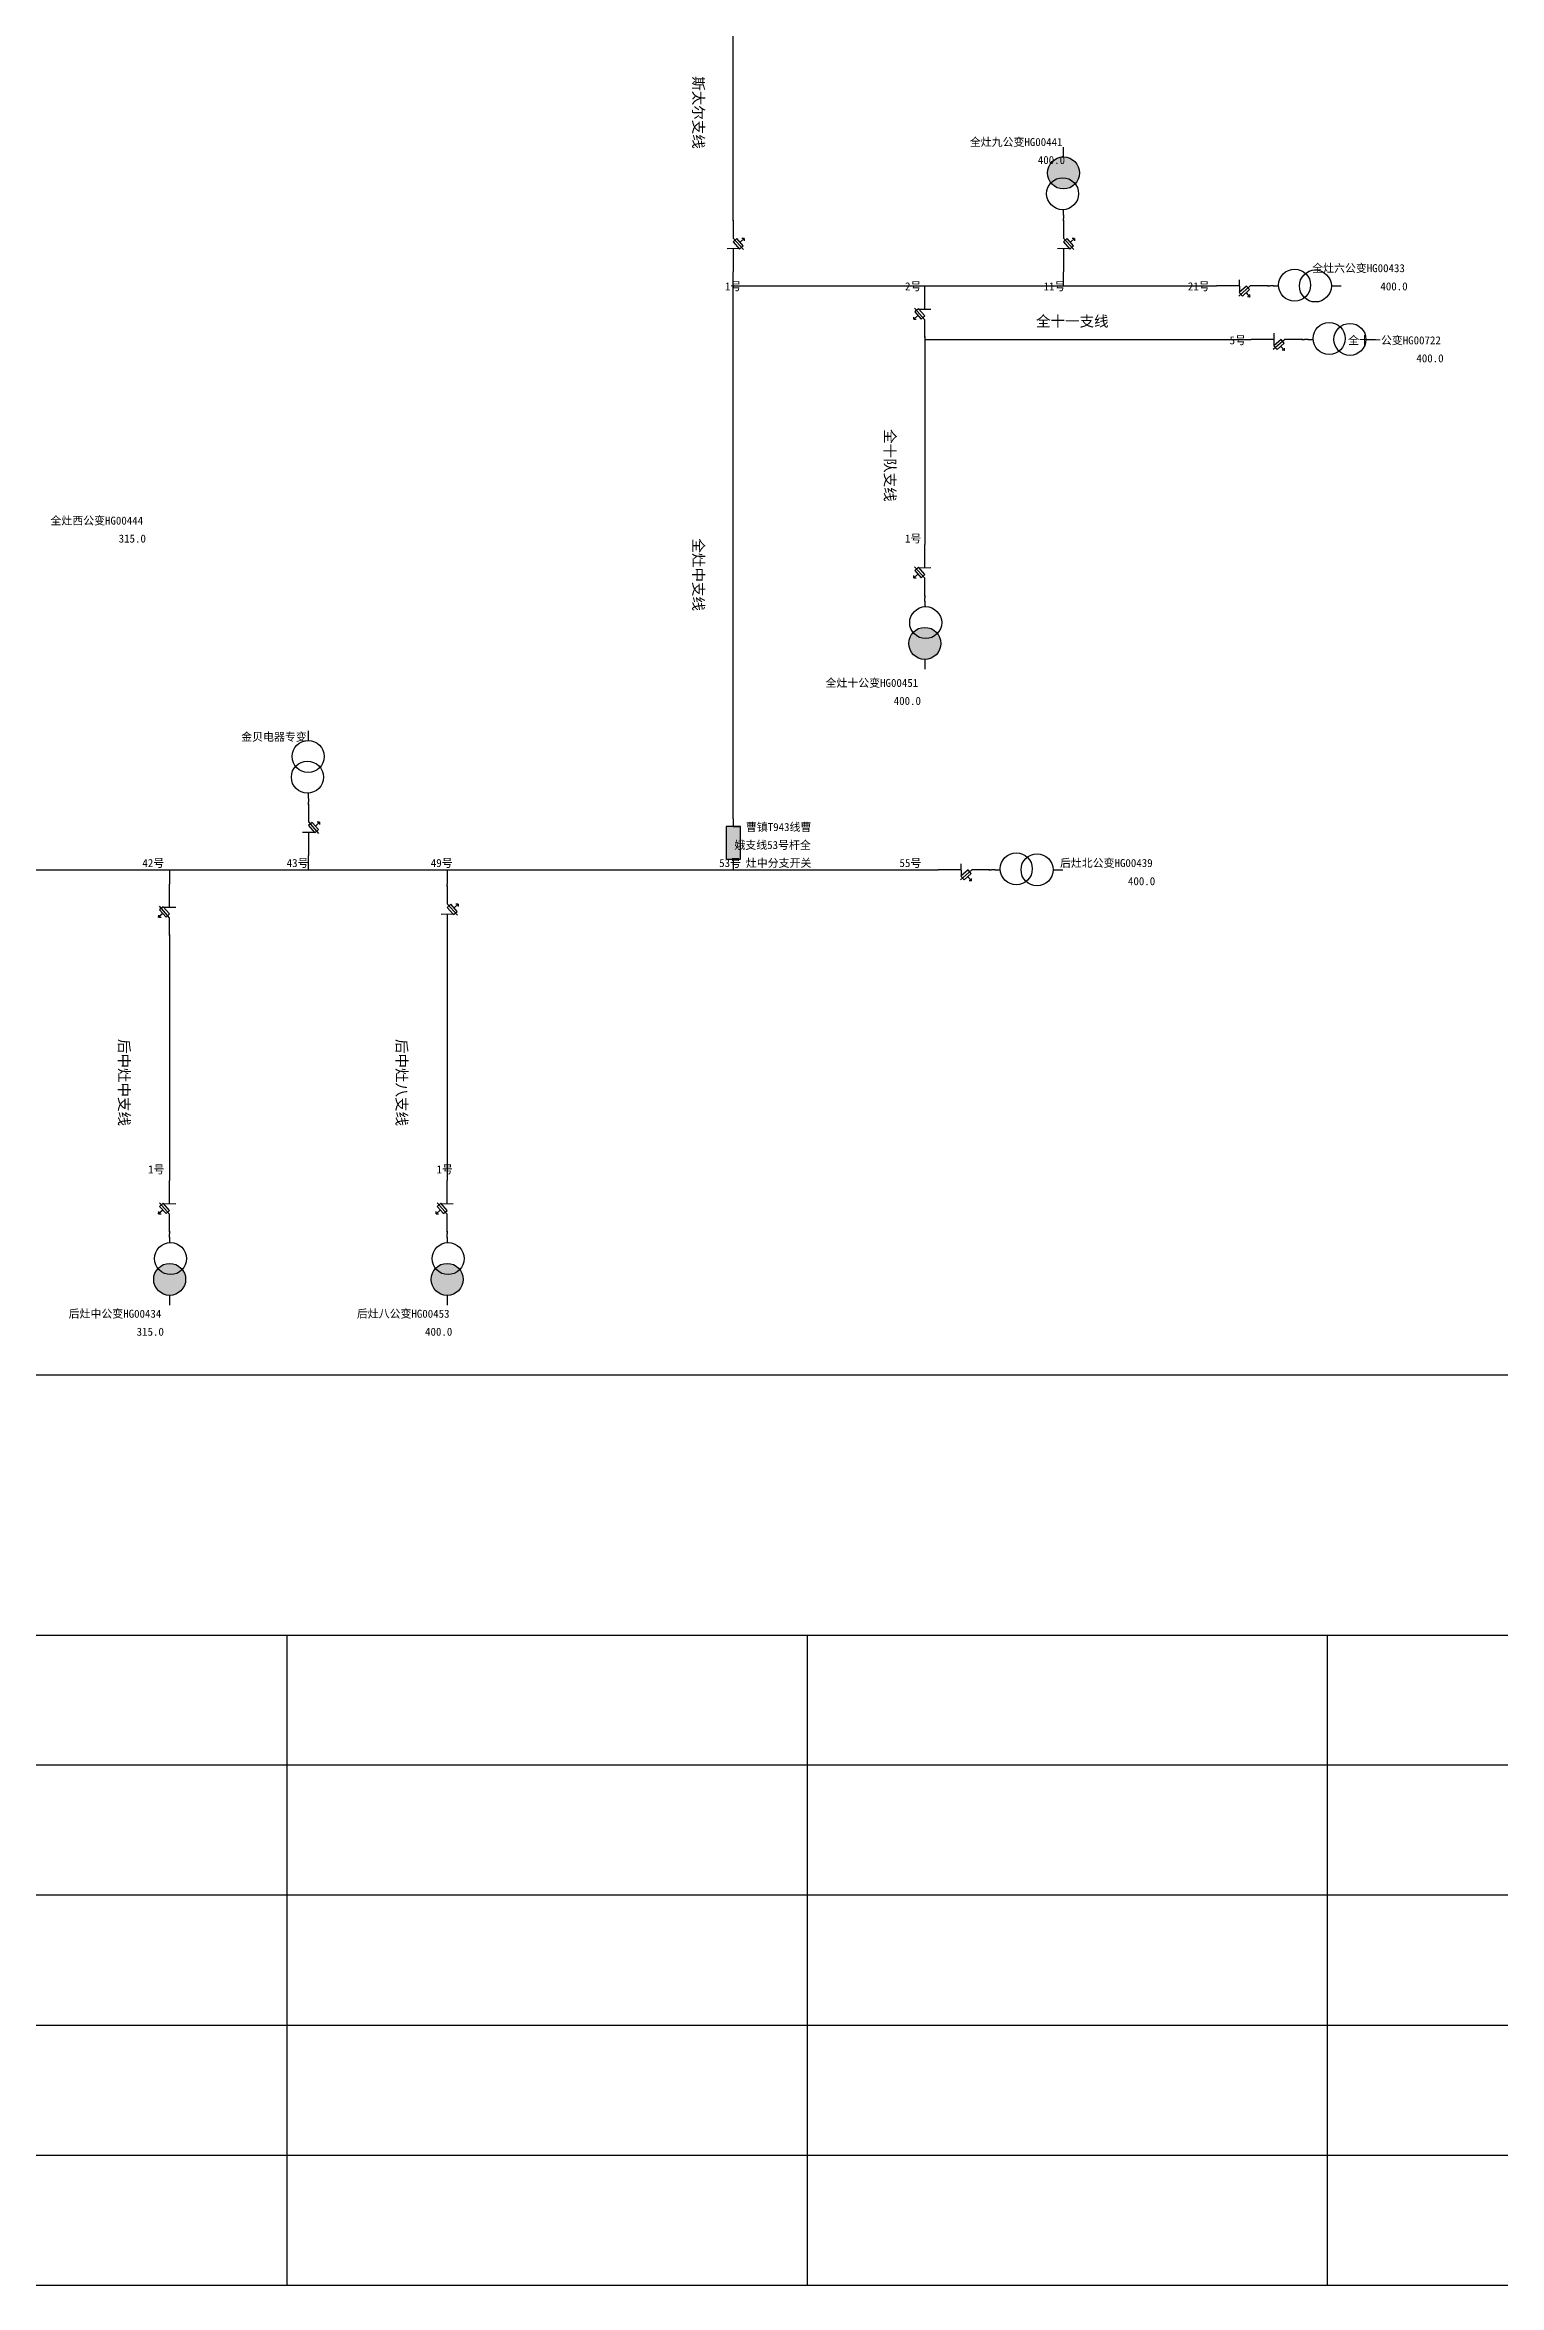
# Model space of a CAD drawing. Header units: millimetres. Extents: x 120 to 2409, y 30 to 1875.
# Drawn here: x 120.003291 to 120.004027, y 29.996198 to 29.997331 of the extents above; entities that cross this region are included whole.
import ezdxf

# ---------------------------------------------------------------- set-up
doc = ezdxf.new("R2010")
doc.units = ezdxf.units.MM
doc.header["$LTSCALE"] = 1e-07
for name, color, linetype in [('专题图-单线图辅助标记', 7, 'Continuous'), ('专题图-单线图辅助线', 7, 'Continuous'), ('导线段', 7, 'Continuous'), ('柱上-变压器', 7, 'Continuous'), ('柱上-断路器', 7, 'Continuous'), ('柱上-用户变压器', 7, 'Continuous'), ('柱上-跌落式熔断器', 7, 'Continuous'), ('直线-运行杆塔', 7, 'Continuous'), ('站外-连接线', 7, 'Continuous'), ('耐张-运行杆塔', 7, 'Continuous')]:
    doc.layers.add(name, color=color, linetype=linetype)
doc.styles.get("Standard").update_dxf_attribs({"font": ''})
doc.styles.get('Standard').set_extended_font_data('宋体')

# ---------------------------------------------------------------- blocks, each defined once
blk = doc.blocks.new('311')
h = blk.add_hatch(color=0)
edge = h.paths.add_edge_path()
edge.add_arc((0, 0), 11.4, 0, 360)
blk = doc.blocks.new('2090010')
at = {"color": 0}
for p, q in [((-7.3, 0), (4.7, 10.6)), ((-6.8, 11.5), (-6.9, 9)), ((-6.8, 11.5), (-4.5, 11.4)), ((-6.8, 11.5), (-6.8, 11.5)), ((-6.8, 11.5), (-6.8, 11.5)), ((-2.9, 7.2), (-6.8, 11.5)), ((3.7, 6.3), (3.8, -6.3)), ((-26, 0), (-7.3, 0)), ((3.7, 0), (26, 0))]:
    blk.add_line(p, q, dxfattribs=at)
blk.add_lwpolyline([(-3.4, 0.1), (4.1, 6.7), (0.8, 10.5), (-6.7, 3.8)], close=True, dxfattribs=at)
blk = doc.blocks.new('2040010')
blk.add_hatch(color=0).paths.add_polyline_path([(16.7, 7.5), (-17.3, 7.5), (-17.3, -7.5), (16.7, -7.5)])
at = {"color": 0}
for p, q in [((16.7, 7.5), (-17.3, 7.5)), ((-17.3, 7.5), (-17.3, -7.5)), ((-17.3, 0), (-17.3, 7.5)), ((16.7, -7.5), (16.7, 7.5)), ((-25.3, 0), (-17.3, 0)), ((-17.3, -7.5), (16.7, -7.5)), ((16.7, 0), (24.7, 0))]:
    blk.add_line(p, q, dxfattribs=at)
blk = doc.blocks.new('2030010')
at = {"color": 0}
for p, q in [((-24.6, 0), (-20.8, 0)), ((20.4, 0), (25.4, 0))]:
    blk.add_line(p, q, dxfattribs=at)
for centre in [(-8.3, 0.8), (7.9, 0.2)]:
    blk.add_circle(centre, 12.5, dxfattribs=at)
blk = doc.blocks.new('2030020')
at = {"true_color": 0xd5c8d1}
h = blk.add_hatch(color=254, dxfattribs=at)
edge = h.paths.add_edge_path()
edge.add_arc((7.7, 0), 12.5, 0, 360)
at = {"color": 0}
for p, q in [((-25.3, 0), (-21, 0)), ((20.2, 0), (25.2, 0))]:
    blk.add_line(p, q, dxfattribs=at)
for centre in [(-8.5, 0.7), (7.7, 0)]:
    blk.add_circle(centre, 12.5, dxfattribs=at)

msp = doc.modelspace()

# ---------------------------------------------------------------- linework, layer by layer
at = {"color": 15, "true_color": 0xb94842}
for points in [[(120.0038066, 29.9972774), (120.0038066, 29.9972792)], [(120.0036395, 29.9972419), (120.0036395, 29.9972432)], [(120.0038066, 29.997245), (120.0038066, 29.9972432)], [(120.0038066, 29.9972419), (120.0038066, 29.9972432)], [(120.0036395, 29.9972176), (120.0036395, 29.9972162)], [(120.0037364, 29.9972077), (120.0037364, 29.997209)], [(120.0038066, 29.9972176), (120.0038066, 29.9972162)], [(120.0038854, 29.997209), (120.003884, 29.997209)], [(120.0039097, 29.997209), (120.003911, 29.997209)], [(120.0039129, 29.997209), (120.003911, 29.997209)], [(120.0039452, 29.997209), (120.003947, 29.997209)], [(120.0037364, 29.9971834), (120.0037364, 29.997182)], [(120.0039029, 29.997182), (120.0039015, 29.997182)], [(120.0039272, 29.997182), (120.0039285, 29.997182)], [(120.0039303, 29.997182), (120.0039285, 29.997182)], [(120.0039627, 29.997182), (120.0039645, 29.997182)], [(120.0037364, 29.9970768), (120.0037364, 29.9970782)], [(120.0037364, 29.9970525), (120.0037364, 29.9970512)], [(120.0037364, 29.9970494), (120.0037364, 29.9970512)], [(120.0037364, 29.997017), (120.0037364, 29.9970152)], [(120.0034246, 29.9969821), (120.0034246, 29.9969839)], [(120.0034246, 29.9969497), (120.0034246, 29.9969479)], [(120.0034246, 29.9969466), (120.0034246, 29.9969479)], [(120.0036395, 29.9969394), (120.0036395, 29.9969407)], [(120.0034246, 29.9969223), (120.0034246, 29.9969209)], [(120.0036395, 29.9969151), (120.0036395, 29.9969137)], [(120.0037445, 29.9969137), (120.0037432, 29.9969137)], [(120.0037688, 29.9969137), (120.0037702, 29.9969137)], [(120.003772, 29.9969137), (120.0037702, 29.9969137)], [(120.0038044, 29.9969137), (120.0038062, 29.9969137)], [(120.0033544, 29.9969052), (120.0033544, 29.9969065)], [(120.0034948, 29.9969052), (120.0034948, 29.9969065)], [(120.0033544, 29.9968809), (120.0033544, 29.9968795)], [(120.0034948, 29.9968809), (120.0034948, 29.9968795)], [(120.0033544, 29.9967551), (120.0033544, 29.9967565)], [(120.0034948, 29.9967551), (120.0034948, 29.9967565)], [(120.0033544, 29.9967309), (120.0033544, 29.9967295)], [(120.0033544, 29.9967277), (120.0033544, 29.9967295)], [(120.0034948, 29.9967309), (120.0034948, 29.9967295)], [(120.0034948, 29.9967277), (120.0034948, 29.9967295)], [(120.0033544, 29.9966953), (120.0033544, 29.9966935)], [(120.0034948, 29.9966953), (120.0034948, 29.9966935)]]:
    msp.add_lwpolyline(points, dxfattribs=at)
at = {"layer": '专题图-单线图辅助线', "color": 9, "true_color": 0xc0c0c0}
msp.add_lwpolyline([(119.9987446, 30.0008012), (119.9987446, 29.9961977), (120.0052558, 29.9961977), (120.0052558, 30.0008012), (119.9987446, 30.0008012)], close=True, dxfattribs=at)
for points in [[(120.0026245, 29.9965266), (120.0026245, 29.9966582), (120.0044664, 29.9966582)], [(120.0031508, 29.9964609), (120.0031508, 29.9965266), (120.0034139, 29.9965266)], [(120.0034139, 29.9964609), (120.0034139, 29.9965266), (120.003677, 29.9965266)], [(120.003677, 29.9964609), (120.003677, 29.9965266), (120.0039402, 29.9965266)], [(120.0039402, 29.9964609), (120.0039402, 29.9965266), (120.0040717, 29.9965266)], [(120.0031508, 29.9963951), (120.0031508, 29.9964609), (120.0034139, 29.9964609)], [(120.0034139, 29.9963951), (120.0034139, 29.9964609), (120.003677, 29.9964609)], [(120.003677, 29.9963951), (120.003677, 29.9964609), (120.0039402, 29.9964609)], [(120.0039402, 29.9963951), (120.0039402, 29.9964609), (120.0040717, 29.9964609)], [(120.0031508, 29.9963293), (120.0031508, 29.9963951), (120.0034139, 29.9963951)], [(120.0034139, 29.9963293), (120.0034139, 29.9963951), (120.003677, 29.9963951)], [(120.003677, 29.9963293), (120.003677, 29.9963951), (120.0039402, 29.9963951)], [(120.0039402, 29.9963293), (120.0039402, 29.9963951), (120.0040717, 29.9963951)], [(120.0031508, 29.9962635), (120.0031508, 29.9963293), (120.0034139, 29.9963293)], [(120.0034139, 29.9962635), (120.0034139, 29.9963293), (120.003677, 29.9963293)], [(120.003677, 29.9962635), (120.003677, 29.9963293), (120.0039402, 29.9963293)], [(120.0039402, 29.9962635), (120.0039402, 29.9963293), (120.0040717, 29.9963293)], [(120.0031508, 29.9961977), (120.0031508, 29.9962635), (120.0034139, 29.9962635)], [(120.0034139, 29.9961977), (120.0034139, 29.9962635), (120.003677, 29.9962635)], [(120.003677, 29.9961977), (120.003677, 29.9962635), (120.0039402, 29.9962635)], [(120.0039402, 29.9961977), (120.0039402, 29.9962635), (120.0040717, 29.9962635)]]:
    msp.add_lwpolyline(points, dxfattribs=at)
at = {"layer": '导线段', "color": 15, "true_color": 0xb94842}
for points in [[(120.0036395, 29.9972432), (120.0036395, 29.9973741)], [(120.0036395, 29.9969407), (120.0036395, 29.997209)], [(120.0036395, 29.997209), (120.0037364, 29.997209)], [(120.0037364, 29.997209), (120.0038066, 29.997209)], [(120.0038066, 29.997209), (120.0038768, 29.997209)], [(120.0037364, 29.997182), (120.0037364, 29.9970782)], [(120.0037364, 29.997182), (120.0039015, 29.997182)], [(120.003218, 29.9969137), (120.0033544, 29.9969137)], [(120.0033544, 29.9969137), (120.0034246, 29.9969137)], [(120.0034246, 29.9969137), (120.0034948, 29.9969137)], [(120.0034948, 29.9969137), (120.0036395, 29.9969137)], [(120.0036395, 29.9969137), (120.003736, 29.9969137)], [(120.0033544, 29.9968795), (120.0033544, 29.9967637)], [(120.0034948, 29.9968795), (120.0034948, 29.9967637)]]:
    msp.add_lwpolyline(points, dxfattribs=at)
at = {"layer": '站外-连接线', "color": 15, "true_color": 0xb94842}
for points in [[(120.0036395, 29.997209), (120.0036395, 29.9972162)], [(120.0038066, 29.997209), (120.0038066, 29.9972162)], [(120.0038768, 29.997209), (120.003884, 29.997209)], [(120.0033544, 29.9969137), (120.0033544, 29.9969065)], [(120.0034246, 29.9969137), (120.0034246, 29.9969209)], [(120.0034948, 29.9969137), (120.0034948, 29.9969065)], [(120.003736, 29.9969137), (120.0037432, 29.9969137)], [(120.0033544, 29.9967637), (120.0033544, 29.9967565)], [(120.0034948, 29.9967637), (120.0034948, 29.9967565)]]:
    msp.add_lwpolyline(points, dxfattribs=at)

# ---------------------------------------------------------------- block references
at = {"layer": '柱上-变压器', "color": 15, "true_color": 0xb94842, "xscale": 6.47499766907701e-07, "yscale": 6.47499766907701e-07}
for p, rotation in [((120.0038066, 29.9972612), 450), ((120.003929, 29.997209), 360), ((120.0039465, 29.997182), 360), ((120.0037364, 29.9970332), 270), ((120.0037882, 29.9969137), 360), ((120.0033544, 29.9967115), 270), ((120.0034948, 29.9967115), 270)]:
    msp.add_blockref('2030020', p, dxfattribs=dict(at, rotation=rotation))
at = {"layer": '柱上-断路器', "color": 15, "true_color": 0xb94842, "xscale": 4.85624825180776e-07, "yscale": 4.85624825180776e-07, "rotation": 270}
msp.add_blockref('2040010', (120.0036395, 29.9969272), dxfattribs=at)
at = {"layer": '柱上-用户变压器', "color": 15, "true_color": 0xb94842, "xscale": 6.47499766907701e-07, "yscale": 6.47499766907701e-07, "rotation": 450}
msp.add_blockref('2030010', (120.0034246, 29.9969659), dxfattribs=at)
at = {"layer": '柱上-跌落式熔断器', "color": 15, "true_color": 0xb94842, "xscale": 4.85624825180776e-07, "yscale": 4.85624825180776e-07}
for p, rotation in [((120.0036395, 29.9972297), 270), ((120.0038066, 29.9972297), 270), ((120.0038975, 29.997209), 180), ((120.0037364, 29.9971955), 90), ((120.003915, 29.997182), 180), ((120.0037364, 29.9970647), 90), ((120.0034246, 29.9969344), 270), ((120.0037567, 29.9969137), 180), ((120.0033544, 29.996893), 90), ((120.0034948, 29.996893), 270), ((120.0033544, 29.996743), 90), ((120.0034948, 29.996743), 90)]:
    msp.add_blockref('2090010', p, dxfattribs=dict(at, rotation=rotation))
at = {"layer": '直线-运行杆塔', "color": 15, "true_color": 0xb94842, "xscale": 2.69791569544876e-08, "yscale": 2.69791569544876e-08}
for p in [(120.0036395, 29.997209), (120.0037364, 29.997209), (120.0036395, 29.9969137), (120.003736, 29.9969137)]:
    msp.add_blockref('311', p, dxfattribs=at)
at = {"layer": '耐张-运行杆塔', "color": 15, "true_color": 0xb94842, "xscale": 2.69791569544876e-08, "yscale": 2.69791569544876e-08}
for p in [(120.0038066, 29.997209), (120.0038768, 29.997209), (120.0039015, 29.997182), (120.0037364, 29.9970782), (120.0033544, 29.9969137), (120.0034246, 29.9969137), (120.0034948, 29.9969137), (120.0033544, 29.9967637), (120.0034948, 29.9967637)]:
    msp.add_blockref('311', p, dxfattribs=at)

# ---------------------------------------------------------------- texts
at = {"color": 7, "true_color": 0xffffff}
for s, height, p in [('全灶九公变HG00441', 0.000004047, (120.0037592, 29.9972798)), ('400.0', 0.00000405, (120.0037936, 29.9972707)), ('全灶六公变HG00433', 0.000004047, (120.0039324, 29.997216)), ('1号', 0.00000405, (120.0036353, 29.9972068)), ('2号', 0.00000405, (120.0037264, 29.9972068)), ('11号', 0.00000405, (120.0037965, 29.9972068)), ('21号', 0.00000405, (120.0038695, 29.9972068)), ('400.0', 0.00000405, (120.0039669, 29.9972068)), ('5号', 0.00000405, (120.0038906, 29.9971795)), ('全十一公变HG00722', 0.000004047, (120.0039506, 29.9971795)), ('400.0', 0.00000405, (120.0039851, 29.9971704)), ('全灶西公变HG00444', 0.000004047, (120.0032941, 29.9970883)), ('1号', 0.00000405, (120.0037264, 29.9970792)), ('315.0', 0.00000405, (120.0033286, 29.9970792)), ('全灶十公变HG00451', 0.000004047, (120.0036862, 29.9970062)), ('400.0', 0.00000405, (120.0037207, 29.9969971)), ('金贝电器专变', 0.00000405, (120.0033906, 29.9969789)), ('曹镇T943线曹', 0.00000405, (120.0036459, 29.9969333)), ('娥支线53号杆全', 0.00000405, (120.0036401, 29.9969242)), ('42号', 0.00000405, (120.0033406, 29.9969151)), ('43号', 0.00000405, (120.0034136, 29.9969151)), ('49号', 0.00000405, (120.0034865, 29.9969151)), ('53号', 0.00000405, (120.0036324, 29.9969151)), ('灶中分支开关', 0.00000405, (120.0036459, 29.9969151)), ('55号', 0.00000405, (120.0037236, 29.9969151)), ('后灶北公变HG00439', 0.000004047, (120.0038048, 29.9969151)), ('400.0', 0.00000405, (120.0038392, 29.9969059)), ('1号', 0.00000405, (120.0033435, 29.9967601)), ('1号', 0.00000405, (120.0034894, 29.9967601)), ('后灶中公变HG00434', 0.000004047, (120.0033033, 29.9966871)), ('后灶八公变HG00453', 0.000004047, (120.0034491, 29.9966871)), ('315.0', 0.00000405, (120.0033377, 29.996678)), ('400.0', 0.00000405, (120.0034836, 29.996678))]:
    msp.add_text(s, height=height, dxfattribs=at).set_placement(p)
at = {"layer": '专题图-单线图辅助标记', "color": 3, "true_color": 0x00ff00}
for s, p in [('斯太尔支线', (120.0036192, 29.9973151)), ('全十队支线', (120.0037161, 29.9971366)), ('全灶中支线', (120.0036192, 29.9970813)), ('后中灶中支线', (120.0033287, 29.9968281)), ('后中灶八支线', (120.0034691, 29.9968281))]:
    msp.add_text(s, height=0.00000538, rotation=270, dxfattribs=at).set_placement(p)
msp.add_text('全十一支线', height=0.00000538, dxfattribs=at).set_placement((120.0037927, 29.9971885))

doc.saveas('drawing.dxf')
